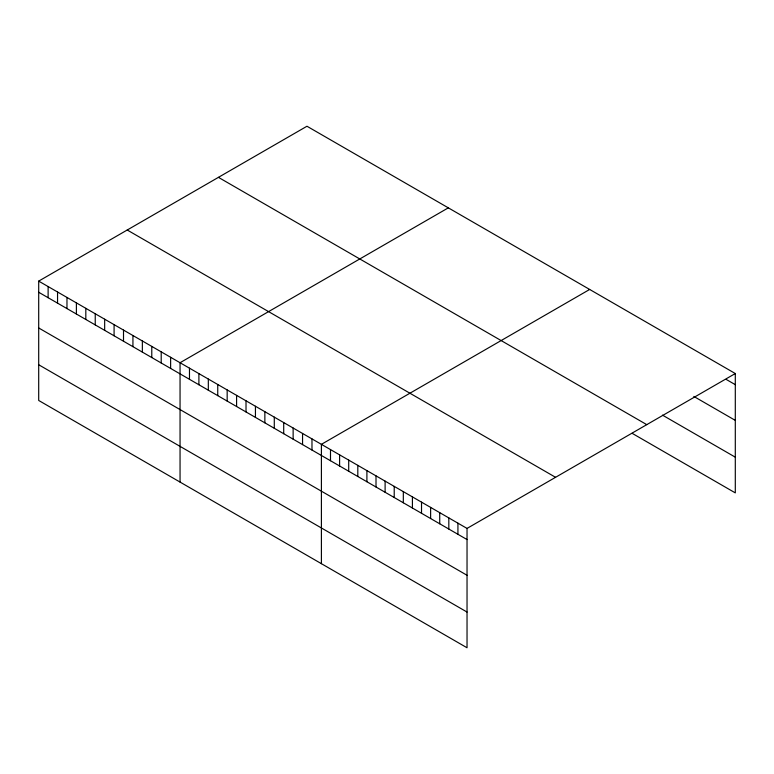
<?xml version="1.0" encoding="UTF-8"?>
<svg xmlns="http://www.w3.org/2000/svg" width="774" height="774" viewBox="0 0 774 774"><rect width="100%" height="100%" fill="white"/><g stroke="black" fill="none" stroke-linecap="round" stroke-linejoin="round"><path stroke-width="1.16" d="M38.7 281.117L467.032 528.419L467.032 647.761L38.7 400.468L38.7 281.117L306.968 126.239L735.3 373.532L735.3 492.883L632.145 433.324M448.32 207.848L180.052 362.725L180.052 482.076M589.672 289.447L321.404 444.334L321.404 563.685M467.032 528.419L735.3 373.532M726.196 379.415L735.3 384.668M693.833 396.443L735.3 420.379M662.486 415.135L735.3 457.173M218.442 177.352L646.774 424.645M127.226 230.013L555.558 477.306M38.7 292.262L467.032 539.555M38.7 327.963L467.032 575.266M38.7 364.757L467.032 612.05M457.927 523.156L457.927 534.302M448.823 517.903L448.823 529.048M439.729 512.649L439.729 523.785M430.625 507.396L430.625 518.532M421.52 502.142L421.52 513.278M412.416 496.889L412.416 508.025M403.322 491.625L403.322 502.771M394.218 486.372L394.218 497.518M385.113 481.118L385.113 492.254M376.009 475.865L376.009 487.001M366.905 470.611L366.905 481.747M357.811 465.358L357.811 476.494M348.706 460.104L348.706 471.24M339.602 454.841L339.602 465.987M330.498 449.588L330.498 460.733M311.98 438.897L311.98 450.033M302.557 433.45L302.557 444.595M293.133 428.012L293.133 439.148M283.71 422.575L283.71 433.711M274.286 417.128L274.286 428.274M264.863 411.691L264.863 422.827M255.439 406.253L255.439 417.389M246.016 400.806L246.016 411.952M236.592 395.369L236.592 406.505M227.169 389.932L227.169 401.067M217.746 384.494L217.746 395.63M208.322 379.047L208.322 390.183M198.899 373.61L198.899 384.746M189.475 368.172L189.475 379.308M170.628 357.288L170.628 368.424M161.205 351.851L161.205 362.987M151.781 346.404L151.781 357.549M142.358 340.966L142.358 352.102M132.935 335.529L132.935 346.665M123.511 330.082L123.511 341.228M114.088 324.645L114.088 335.781M104.664 319.207L104.664 330.343M95.241 313.76L95.241 324.906M85.817 308.323L85.817 319.459M76.394 302.886L76.394 314.021M66.97 297.439L66.97 308.584M57.547 292.001L57.547 303.137M48.123 286.564L48.123 297.7"/></g></svg>
